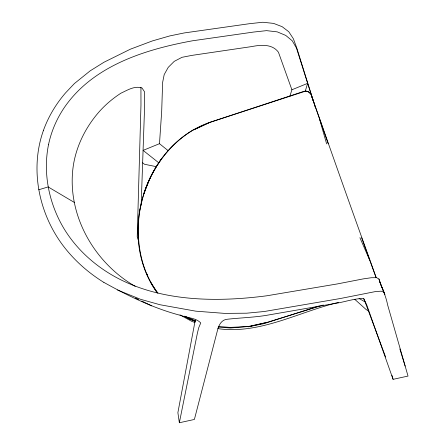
<?xml version="1.0" encoding="UTF-8"?>
<svg xmlns="http://www.w3.org/2000/svg" width="445" height="445" viewBox="0 0 445 445"><rect width="100%" height="100%" fill="white"/><g stroke="black" fill="none" stroke-linecap="round" stroke-linejoin="round"><path stroke-width="0.67" d="M141.165 205.117L144.631 105.765L144.519 91.748L141.977 87.977C134.496 85.507 127.409 90.213 120.868 93.222C113.136 98.256 106.055 104.136 99.852 110.983C86.452 125.991 76.89 144.469 73.514 164.372C65.682 212.944 93.317 262.222 135.174 286.324M167.91 150.471L159.488 143.685L161.691 111.261L162.631 82.392L164.194 74.599L168.227 67.367L174.229 61.36L182.027 57.305L191.912 55.386L251.803 46.564C260.898 44.784 272.201 43.76 278.437 52.21L291.898 89.779L289.851 96.326M328.21 143.813L310.966 94.212L310.571 93.361L308.207 91.553L305.999 90.997L303.913 91.342L209.662 122.431C143.635 145.426 116.423 236.746 157.191 292.821M139.98 209.011C135.447 237.992 139.669 269.281 157.942 293.021M48.494 144.775C42.748 173.444 49.056 203.782 64.035 228.708A140.064 119.61 7.7 0 0 94.629 263.134C142.578 301.432 208.56 303.395 266.8 295.786L337.338 283.927L363.292 278.887L371.286 277.73L376.587 277.68L378.945 279.021C381.704 287.659 385.887 295.741 387.567 304.719L408.021 376.07L393.085 379.335L366.591 304.48L363.593 298.534C353.886 298.445 344.547 302.111 334.99 303.462L265.821 315.449C253.216 317.435 240.456 317.819 227.79 319.193C221.593 319.349 218.673 325.2 217.449 330.479L194.387 419.463L179.346 422.75L177.883 412.654L195.26 320.083M179.346 422.75L197.402 333.116L198.709 327.77L200.756 322.936C195.794 317.685 187.579 318.075 181.232 315.561C153.942 308.546 128.405 296.025 103.88 282.397M139.213 213.85L139.891 210.563M140.164 209.245C142.873 194.026 148.341 179.174 156.729 166.157M43.421 130.474C29.342 170.046 39.221 215.597 65.031 248.132A153.097 131.158 6.4 0 0 103.869 282.408M305.248 91.242L307.64 83.354L296.487 48.105L292.254 40.806L285.734 35.416L277.252 31.873L266.544 30.644L253.522 32.062L192.535 40.784C144.775 49.506 92.299 65.949 63.835 108.274A139.546 118.509 7.4 0 0 48.499 144.775M150.048 178.067L144.035 193.314C152.707 167.081 169.901 143.618 193.925 129.517M157.085 165.596L160.984 159.41M209.662 122.431L193.803 129.795L209.662 122.431L304.035 91.626L307.84 91.525L310.966 94.212M159.488 143.685L143.106 150.382L158.453 162.559M291.898 89.779L307.64 83.354L314.064 103.223M319.276 305.904L263.768 323.693L248.199 326.797L267.078 322.38L323.359 305.02M338.478 302.405C298.784 311.867 259.824 334.668 217.789 328.621M38.737 189.754L48.166 186.933L74.332 202.442M218.156 327.086L230.51 328.004L248.338 326.502L267.078 322.38M248.338 326.502L230.065 327.409L218.434 326.469M156.217 166.653L144.48 164.255L142.667 162.809M383.874 292.115L381.098 291.18L375.569 291.553L340.303 298.523L264.241 311.511L246.647 313.197L224.519 313.38L195.767 311.166L159.95 304.725L140.57 299.301L117.536 290.04M195.043 322.497L191.806 321.373L180.008 314.899M195.149 321.184L189.186 318.915L184.013 316.223M195.216 321.334L189.186 318.915L184.375 316.161M185.754 316.545L195.566 320.873M135.525 298.017L138.645 299.53M141.766 301.048L151.751 305.899M385.62 357.001L368.377 310.799L366.268 309.653L354.748 299.313M359.065 298.473L365.045 301.899M157.319 292.96L150.805 282.492M146.778 273.742L147.64 275.616M359.905 237.702L369.628 259.969L376.103 277.58M379.719 281.841L384.886 294.523L380.959 285.123L378.945 279.021M363.838 298.678L368.377 310.799M361.618 237.764L369.628 259.969M311.711 96.465L320.862 122.153M370.563 261.816L376.036 277.235M138.707 241.346L137.221 236.723L140.97 105.026L140.931 87.392M399.855 348.986L405.15 366.085M313.797 102.5L296.67 47.66L293.35 38.721L288.772 31.74L282.147 26.689L273.586 23.396L262.834 22.25L249.156 23.741L184.208 32.947L169.756 35.928L152.301 40.951L130.402 49.178L104.041 62.205L90.207 70.822L74.432 83.521L65.604 92.833A152.757 130.235 6.2 0 0 43.41 130.468M314.81 105.788L315.422 107.762M319.632 119.399L326.636 143.896M391.945 375.346L393.085 379.335M370.273 260.987A716.556 21.416 71.5 0 1 320.828 122.013"/></g></svg>
